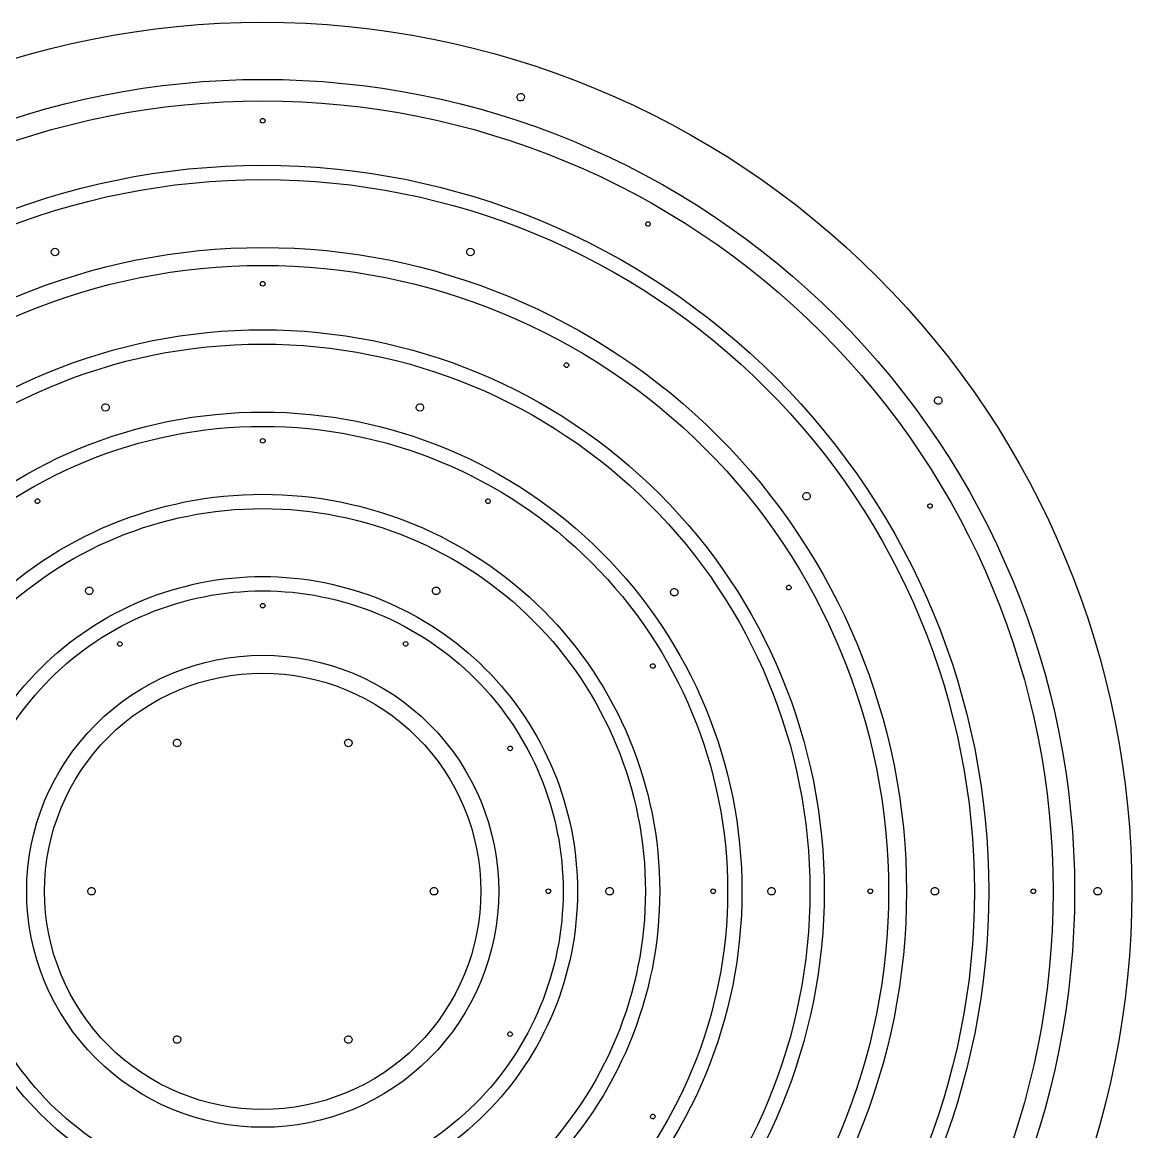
# Model space of a CAD drawing. Header units: millimetres. Extents: x -608 to 608, y 692 to 1908.
# Drawn here: x -168 to 608, y 1132 to 1908 of the extents above; entities that cross this region are included whole.
import ezdxf

# ---------------------------------------------------------------- set-up
doc = ezdxf.new("R2010")
doc.units = ezdxf.units.MM
for name, color, linetype in [('contour_ext', 7, 'CONTINUOUS'), ('drill-3.2', 7, 'CONTINUOUS'), ('drill-5.2', 7, 'CONTINUOUS')]:
    doc.layers.add(name, color=color, linetype=linetype)

msp = doc.modelspace()

# ---------------------------------------------------------------- linework, layer by layer
at = {"layer": 'contour_ext', "color": 7}
for p, q in [((152.5, 1300), (152.5, 1300)), ((165, 1300), (165, 1300)), ((210, 1300), (210, 1300)), ((220, 1300), (220, 1300)), ((267.5, 1300), (267.5, 1300)), ((277.5, 1300), (277.5, 1300)), ((325, 1300), (325, 1300)), ((335, 1300), (335, 1300)), ((382.5, 1300), (382.5, 1300)), ((392.5, 1300), (392.5, 1300)), ((437.5, 1300), (437.5, 1300)), ((450, 1300), (450, 1300)), ((497.5, 1300), (497.5, 1300)), ((507.5, 1300), (507.5, 1300)), ((552.5, 1300), (552.5, 1300)), ((567.5, 1300), (567.5, 1300)), ((607.5, 1300), (607.5, 1300))]:
    msp.add_line(p, q, dxfattribs=at)
for points in [[(-429.56737, 1729.56737), (-315.63902, 1843.495719), (-161.119018, 1907.5), (0, 1907.5)], [(0, 1907.5), (161.119018, 1907.5), (315.63902, 1843.495719), (429.56737, 1729.56737)], [(-401.283098, 1701.283098), (-294.856204, 1807.709993), (-150.510358, 1867.5), (0, 1867.5)], [(0, 1867.5), (150.510358, 1867.5), (294.856204, 1807.709993), (401.283098, 1701.283098)], [(-390.676497, 1690.676497), (-287.062648, 1794.290346), (-146.532111, 1852.5), (0, 1852.5)], [(0, 1852.5), (146.532111, 1852.5), (287.062648, 1794.290346), (390.676497, 1690.676497)], [(-507.5, 1300), (-507.5, 1580.284511), (-280.284511, 1807.5), (0, 1807.5)], [(0, 1807.5), (134.597369, 1807.5), (263.681979, 1754.031404), (358.856691, 1658.856691)], [(-351.785624, 1651.785624), (-258.486275, 1745.084972), (-131.945204, 1797.5), (0, 1797.5)], [(0, 1797.5), (131.945204, 1797.5), (258.486275, 1745.084972), (351.785624, 1651.785624)], [(-318.198052, 1618.198052), (-233.806681, 1702.589422), (-119.34742, 1750), (0, 1750)], [(0, 1750), (119.34742, 1750), (233.806681, 1702.589422), (318.198052, 1618.198052)], [(-309.359217, 1609.359217), (-227.312051, 1691.406382), (-116.032214, 1737.5), (0, 1737.5)], [(0, 1737.5), (116.032214, 1737.5), (227.312051, 1691.406382), (309.359217, 1609.359217)], [(429.56737, 1729.56737), (543.495719, 1615.63902), (607.5, 1461.119018), (607.5, 1300)], [(401.283098, 1701.283098), (507.709993, 1594.856204), (567.5, 1450.510358), (567.5, 1300)], [(-277.539412, 1577.539412), (-203.931383, 1651.14744), (-104.097472, 1692.5), (0, 1692.5)], [(0, 1692.5), (104.097472, 1692.5), (203.931383, 1651.14744), (277.539412, 1577.539412)], [(390.676497, 1690.676497), (494.290346, 1587.062648), (552.5, 1446.532111), (552.5, 1300)], [(-382.5, 1300), (-382.5, 1511.248917), (-211.248917, 1682.5), (0, 1682.5)], [(0, 1682.5), (101.445307, 1682.5), (198.735679, 1642.201009), (270.468344, 1570.468344)], [(358.856691, 1658.856691), (454.031404, 1563.681979), (507.5, 1434.597369), (507.5, 1300)], [(351.785624, 1651.785624), (445.084972, 1558.486275), (497.5, 1431.945204), (497.5, 1300)], [(-236.880772, 1536.880772), (-174.056085, 1599.705458), (-88.847524, 1635), (0, 1635)], [(0, 1635), (88.847524, 1635), (174.056085, 1599.705458), (236.880772, 1536.880772)], [(-229.809704, 1529.809704), (-168.860381, 1590.759027), (-86.195359, 1625), (0, 1625)], [(0, 1625), (86.195359, 1625), (168.860381, 1590.759027), (229.809704, 1529.809704)], [(318.198052, 1618.198052), (402.589422, 1533.806681), (450, 1419.34742), (450, 1300)], [(309.359217, 1609.359217), (391.406382, 1527.312051), (437.5, 1416.032214), (437.5, 1300)], [(-196.222132, 1496.222132), (-144.180787, 1548.263477), (-73.597576, 1577.5), (0, 1577.5)], [(0, 1577.5), (73.597576, 1577.5), (144.180787, 1548.263477), (196.222132, 1496.222132)], [(277.539412, 1577.539412), (351.14744, 1503.931383), (392.5, 1404.097472), (392.5, 1300)], [(-189.151064, 1489.151064), (-138.985083, 1539.317045), (-70.945411, 1567.5), (0, 1567.5)], [(0, 1567.5), (70.945411, 1567.5), (138.985083, 1539.317045), (189.151064, 1489.151064)], [(270.468344, 1570.468344), (342.201009, 1498.735679), (382.5, 1401.445307), (382.5, 1300)], [(236.880772, 1536.880772), (299.705458, 1474.056085), (335, 1388.847524), (335, 1300)], [(229.809704, 1529.809704), (290.759027, 1468.860381), (325, 1386.195359), (325, 1300)], [(-155.563492, 1455.563492), (-114.305489, 1496.821495), (-58.347628, 1520), (0, 1520)], [(0, 1520), (58.347628, 1520), (114.305489, 1496.821495), (155.563492, 1455.563492)], [(-148.492424, 1448.492424), (-109.109785, 1487.875064), (-55.695463, 1510), (0, 1510)], [(0, 1510), (55.695463, 1510), (109.109785, 1487.875064), (148.492424, 1448.492424)], [(196.222132, 1496.222132), (248.263477, 1444.180787), (277.5, 1373.597576), (277.5, 1300)], [(189.151064, 1489.151064), (239.317045, 1438.985083), (267.5, 1370.945411), (267.5, 1300)], [(-116.672619, 1416.672619), (-85.729116, 1447.616121), (-43.760721, 1465), (0, 1465)], [(0, 1465), (43.760721, 1465), (85.729116, 1447.616121), (116.672619, 1416.672619)], [(-220, 1300), (-220, 1358.347628), (-196.821495, 1414.305489), (-155.563492, 1455.563492)], [(-107.833784, 1407.833784), (-79.234486, 1436.433082), (-40.445515, 1452.5), (0, 1452.5)], [(0, 1452.5), (40.445515, 1452.5), (79.234486, 1436.433082), (107.833784, 1407.833784)], [(155.563492, 1455.563492), (196.821495, 1414.305489), (220, 1358.347628), (220, 1300)], [(-210, 1300), (-210, 1355.695463), (-187.875064, 1409.109785), (-148.492424, 1448.492424)], [(148.492424, 1448.492424), (187.875064, 1409.109785), (210, 1355.695463), (210, 1300)], [(-165, 1300), (-165, 1343.760721), (-147.616121, 1385.729116), (-116.672619, 1416.672619)], [(116.672619, 1416.672619), (147.616121, 1385.729116), (165, 1343.760721), (165, 1300)], [(-152.5, 1300), (-152.5, 1340.445515), (-136.433082, 1379.234486), (-107.833784, 1407.833784)], [(107.833784, 1407.833784), (136.433082, 1379.234486), (152.5, 1340.445515), (152.5, 1300)], [(0, 792.5), (-280.284511, 792.5), (-507.5, 1019.715489), (-507.5, 1300)], [(0, 917.5), (-211.248917, 917.5), (-382.5, 1088.751083), (-382.5, 1300)], [(-155.563492, 1144.436508), (-196.821495, 1185.694511), (-220, 1241.652372), (-220, 1300)], [(-148.492424, 1151.507576), (-187.875064, 1190.890215), (-210, 1244.304537), (-210, 1300)], [(-116.672619, 1183.327381), (-147.616121, 1214.270884), (-165, 1256.239279), (-165, 1300)], [(-107.833784, 1192.166216), (-136.433082, 1220.765514), (-152.5, 1259.554485), (-152.5, 1300)], [(152.5, 1300), (152.5, 1259.554485), (136.433082, 1220.765514), (107.833784, 1192.166216)], [(165, 1300), (165, 1256.239279), (147.616121, 1214.270884), (116.672619, 1183.327381)], [(210, 1300), (210, 1244.304537), (187.875064, 1190.890215), (148.492424, 1151.507576)], [(220, 1300), (220, 1241.652372), (196.821495, 1185.694511), (155.563492, 1144.436508)], [(267.5, 1300), (267.5, 1229.054589), (239.317045, 1161.014917), (189.151064, 1110.848936)], [(277.5, 1300), (277.5, 1226.402424), (248.263477, 1155.819213), (196.222132, 1103.777868)], [(325, 1300), (325, 1213.804641), (290.759027, 1131.139619), (229.809704, 1070.190296)], [(335, 1300), (335, 1211.152476), (299.705458, 1125.943915), (236.880772, 1063.119228)], [(382.5, 1300), (382.5, 1198.554693), (342.201009, 1101.264321), (270.468344, 1029.531656)], [(392.5, 1300), (392.5, 1195.902528), (351.14744, 1096.068617), (277.539412, 1022.460588)], [(437.5, 1300), (437.5, 1183.967786), (391.406382, 1072.687949), (309.359217, 990.640783)], [(450, 1300), (450, 1180.65258), (402.589422, 1066.193319), (318.198052, 981.801948)], [(497.5, 1300), (497.5, 1168.054796), (445.084972, 1041.513725), (351.785624, 948.214376)], [(507.5, 1300), (507.5, 1165.402631), (454.031404, 1036.318021), (358.856691, 941.143309)], [(552.5, 1300), (552.5, 1153.467889), (494.290346, 1012.937352), (390.676497, 909.323503)], [(567.5, 1300), (567.5, 1149.489642), (507.709993, 1005.143796), (401.283098, 898.716902)], [(607.5, 1300), (607.5, 1138.880982), (543.495719, 984.36098), (429.56737, 870.43263)], [(0, 1147.5), (-40.445515, 1147.5), (-79.234486, 1163.566918), (-107.833784, 1192.166216)], [(107.833784, 1192.166216), (79.234486, 1163.566918), (40.445515, 1147.5), (0, 1147.5)], [(0, 1135), (-43.760721, 1135), (-85.729116, 1152.383879), (-116.672619, 1183.327381)], [(116.672619, 1183.327381), (85.729116, 1152.383879), (43.760721, 1135), (0, 1135)], [(0, 1090), (-55.695463, 1090), (-109.109785, 1112.124936), (-148.492424, 1151.507576)], [(148.492424, 1151.507576), (109.109785, 1112.124936), (55.695463, 1090), (0, 1090)], [(0, 1080), (-58.347628, 1080), (-114.305489, 1103.178505), (-155.563492, 1144.436508)], [(155.563492, 1144.436508), (114.305489, 1103.178505), (58.347628, 1080), (0, 1080)]]:
    msp.add_open_spline(points, degree=3, dxfattribs=at)
at = {"layer": 'drill-3.2', "color": 7}
for p, q in [((0, 1840.22695), (0, 1840.22695)), ((270.113475, 1767.850263), (270.113475, 1767.850263)), ((0, 1726.25796), (0, 1726.25796)), ((213.12898, 1669.150222), (213.12898, 1669.150222)), ((0, 1616.45803), (0, 1616.45803)), ((-158.229015, 1574.060693), (-158.229015, 1574.060693)), ((158.229015, 1574.060693), (158.229015, 1574.060693)), ((467.850258, 1570.113482), (467.850258, 1570.113482)), ((369.150218, 1513.128987), (369.150218, 1513.128987)), ((0, 1501.27505), (0, 1501.27505)), ((-100.63753, 1474.309315), (-100.63753, 1474.309315)), ((100.63753, 1474.309315), (100.63753, 1474.309315)), ((274.060689, 1458.229022), (274.060689, 1458.229022)), ((174.309302, 1400.637532), (174.309302, 1400.637532)), ((201.27499, 1300), (201.27499, 1300)), ((316.45803, 1300), (316.45803, 1300)), ((426.25796, 1300), (426.25796, 1300)), ((540.22695, 1300), (540.22695, 1300)), ((174.309311, 1199.362482), (174.309311, 1199.362482)), ((274.060697, 1141.770992), (274.060697, 1141.770992))]:
    msp.add_line(p, q, dxfattribs=at)
for points in [[(-1.6, 1838.62695), (-1.6, 1839.051296), (-1.431429, 1839.458263), (-1.131371, 1839.758321)], [(-1.131371, 1837.495579), (-1.431429, 1837.795637), (-1.6, 1838.202604), (-1.6, 1838.62695)], [(-1.131371, 1839.758321), (-0.831313, 1840.058379), (-0.424346, 1840.22695), (0, 1840.22695)], [(0, 1840.22695), (0.424346, 1840.22695), (0.831313, 1840.058379), (1.131371, 1839.758321)], [(1.131371, 1839.758321), (1.431429, 1839.458263), (1.6, 1839.051296), (1.6, 1838.62695)], [(1.6, 1838.62695), (1.6, 1838.202604), (1.431429, 1837.795637), (1.131371, 1837.495579)], [(0, 1837.02695), (-0.424346, 1837.02695), (-0.831313, 1837.195521), (-1.131371, 1837.495579)], [(1.131371, 1837.495579), (0.831313, 1837.195521), (0.424346, 1837.02695), (0, 1837.02695)], [(267.767994, 1766.050511), (267.658165, 1766.460399), (267.715661, 1766.897127), (267.927834, 1767.264622)], [(268.513475, 1765.078981), (268.14598, 1765.291154), (267.877823, 1765.640624), (267.767994, 1766.050511)], [(267.927834, 1767.264622), (268.140008, 1767.632117), (268.489477, 1767.900274), (268.899365, 1768.010103)], [(269.727585, 1764.919141), (269.317698, 1764.809312), (268.88097, 1764.866808), (268.513475, 1765.078981)], [(268.899365, 1768.010103), (269.309252, 1768.119932), (269.74598, 1768.062436), (270.113475, 1767.850263)], [(270.699116, 1765.664622), (270.486942, 1765.297127), (270.137473, 1765.028969), (269.727585, 1764.919141)], [(270.113475, 1767.850263), (270.48097, 1767.638089), (270.749127, 1767.288619), (270.858956, 1766.878732)], [(270.858956, 1766.878732), (270.968785, 1766.468845), (270.911289, 1766.032117), (270.699116, 1765.664622)], [(-1.6, 1724.65796), (-1.6, 1725.082306), (-1.431429, 1725.489273), (-1.131371, 1725.789331)], [(-1.131371, 1723.526589), (-1.431429, 1723.826647), (-1.6, 1724.233614), (-1.6, 1724.65796)], [(-1.131371, 1725.789331), (-0.831313, 1726.089389), (-0.424346, 1726.25796), (0, 1726.25796)], [(0, 1723.05796), (-0.424346, 1723.05796), (-0.831313, 1723.226531), (-1.131371, 1723.526589)], [(0, 1726.25796), (0.424346, 1726.25796), (0.831313, 1726.089389), (1.131371, 1725.789331)], [(1.131371, 1723.526589), (0.831313, 1723.226531), (0.424346, 1723.05796), (0, 1723.05796)], [(1.131371, 1725.789331), (1.431429, 1725.489273), (1.6, 1725.082306), (1.6, 1724.65796)], [(1.6, 1724.65796), (1.6, 1724.233614), (1.431429, 1723.826647), (1.131371, 1723.526589)], [(210.783499, 1667.350471), (210.67367, 1667.760358), (210.731166, 1668.197087), (210.943339, 1668.564581)], [(210.943339, 1668.564581), (211.155513, 1668.932076), (211.504982, 1669.200234), (211.91487, 1669.310063)], [(211.91487, 1669.310063), (212.324757, 1669.419892), (212.761485, 1669.362395), (213.12898, 1669.150222)], [(213.12898, 1669.150222), (213.496475, 1668.938049), (213.764632, 1668.588579), (213.874461, 1668.178692)], [(213.874461, 1668.178692), (213.98429, 1667.768805), (213.926794, 1667.332076), (213.714621, 1666.964581)], [(211.52898, 1666.378941), (211.161485, 1666.591114), (210.893328, 1666.940584), (210.783499, 1667.350471)], [(212.74309, 1666.2191), (212.333203, 1666.109271), (211.896475, 1666.166767), (211.52898, 1666.378941)], [(213.714621, 1666.964581), (213.502447, 1666.597087), (213.152978, 1666.328929), (212.74309, 1666.2191)], [(-1.6, 1614.85803), (-1.6, 1615.282376), (-1.431429, 1615.689343), (-1.131371, 1615.989401)], [(-1.131371, 1613.726659), (-1.431429, 1614.026717), (-1.6, 1614.433684), (-1.6, 1614.85803)], [(-1.131371, 1615.989401), (-0.831313, 1616.289459), (-0.424346, 1616.45803), (0, 1616.45803)], [(0, 1613.25803), (-0.424346, 1613.25803), (-0.831313, 1613.426601), (-1.131371, 1613.726659)], [(0, 1616.45803), (0.424346, 1616.45803), (0.831313, 1616.289459), (1.131371, 1615.989401)], [(1.131371, 1613.726659), (0.831313, 1613.426601), (0.424346, 1613.25803), (0, 1613.25803)], [(1.131371, 1615.989401), (1.431429, 1615.689343), (1.6, 1615.282376), (1.6, 1614.85803)], [(1.6, 1614.85803), (1.6, 1614.433684), (1.431429, 1614.026717), (1.131371, 1613.726659)], [(-158.814656, 1571.875053), (-159.026829, 1572.242547), (-159.084325, 1572.679276), (-158.974496, 1573.089163)], [(-158.974496, 1573.089163), (-158.864667, 1573.49905), (-158.59651, 1573.84852), (-158.229015, 1574.060693)], [(-157.843125, 1571.129571), (-158.253013, 1571.2394), (-158.602482, 1571.507558), (-158.814656, 1571.875053)], [(-158.229015, 1574.060693), (-157.86152, 1574.272866), (-157.424792, 1574.330363), (-157.014905, 1574.220534)], [(-156.629015, 1571.289412), (-156.99651, 1571.077239), (-157.433238, 1571.019742), (-157.843125, 1571.129571)], [(-157.014905, 1574.220534), (-156.605017, 1574.110705), (-156.255548, 1573.842547), (-156.043374, 1573.475053)], [(-155.883534, 1572.260942), (-155.993363, 1571.851055), (-156.26152, 1571.501585), (-156.629015, 1571.289412)], [(-156.043374, 1573.475053), (-155.831201, 1573.107558), (-155.773705, 1572.670829), (-155.883534, 1572.260942)], [(155.883534, 1572.260942), (155.773705, 1572.670829), (155.831201, 1573.107558), (156.043374, 1573.475053)], [(156.629015, 1571.289412), (156.26152, 1571.501585), (155.993363, 1571.851055), (155.883534, 1572.260942)], [(156.043374, 1573.475053), (156.255548, 1573.842547), (156.605017, 1574.110705), (157.014905, 1574.220534)], [(157.843125, 1571.129571), (157.433238, 1571.019742), (156.99651, 1571.077239), (156.629015, 1571.289412)], [(157.014905, 1574.220534), (157.424792, 1574.330363), (157.86152, 1574.272866), (158.229015, 1574.060693)], [(158.814656, 1571.875053), (158.602482, 1571.507558), (158.253013, 1571.2394), (157.843125, 1571.129571)], [(158.229015, 1574.060693), (158.59651, 1573.84852), (158.864667, 1573.49905), (158.974496, 1573.089163)], [(158.974496, 1573.089163), (159.084325, 1572.679276), (159.026829, 1572.242547), (158.814656, 1571.875053)], [(465.078977, 1568.513482), (464.866804, 1568.880977), (464.809307, 1569.317706), (464.919136, 1569.727593)], [(464.919136, 1569.727593), (465.028965, 1570.13748), (465.297123, 1570.48695), (465.664618, 1570.699123)], [(466.050507, 1567.768001), (465.64062, 1567.87783), (465.29115, 1568.145988), (465.078977, 1568.513482)], [(465.664618, 1570.699123), (466.032112, 1570.911296), (466.468841, 1570.968793), (466.878728, 1570.858964)], [(467.264618, 1567.927842), (466.897123, 1567.715669), (466.460394, 1567.658172), (466.050507, 1567.768001)], [(466.878728, 1570.858964), (467.288615, 1570.749135), (467.638085, 1570.480977), (467.850258, 1570.113482)], [(468.010099, 1568.899372), (467.90027, 1568.489485), (467.632112, 1568.140015), (467.264618, 1567.927842)], [(467.850258, 1570.113482), (468.062431, 1569.745988), (468.119928, 1569.309259), (468.010099, 1568.899372)], [(366.378936, 1511.528987), (366.166763, 1511.896482), (366.109267, 1512.333211), (366.219096, 1512.743098)], [(366.219096, 1512.743098), (366.328925, 1513.152985), (366.597082, 1513.502455), (366.964577, 1513.714628)], [(366.964577, 1513.714628), (367.332072, 1513.926801), (367.7688, 1513.984298), (368.178687, 1513.874469)], [(368.178687, 1513.874469), (368.588575, 1513.76464), (368.938044, 1513.496482), (369.150218, 1513.128987)], [(369.150218, 1513.128987), (369.362391, 1512.761493), (369.419887, 1512.324764), (369.310058, 1511.914877)], [(367.350467, 1510.783506), (366.940579, 1510.893335), (366.59111, 1511.161493), (366.378936, 1511.528987)], [(368.564577, 1510.943347), (368.197082, 1510.731174), (367.760354, 1510.673677), (367.350467, 1510.783506)], [(369.310058, 1511.914877), (369.200229, 1511.50499), (368.932072, 1511.15552), (368.564577, 1510.943347)], [(-1.6, 1499.67505), (-1.6, 1500.558706), (-0.883656, 1501.27505), (0, 1501.27505)], [(-1.131371, 1498.543679), (-1.431429, 1498.843737), (-1.6, 1499.250704), (-1.6, 1499.67505)], [(0, 1498.07505), (-0.424346, 1498.07505), (-0.831313, 1498.243621), (-1.131371, 1498.543679)], [(0, 1501.27505), (0.424346, 1501.27505), (0.831313, 1501.106479), (1.131371, 1500.806421)], [(1.131371, 1498.543679), (0.831313, 1498.243621), (0.424346, 1498.07505), (0, 1498.07505)], [(1.131371, 1500.806421), (1.431429, 1500.506363), (1.6, 1500.099396), (1.6, 1499.67505)], [(1.6, 1499.67505), (1.6, 1499.250704), (1.431429, 1498.843737), (1.131371, 1498.543679)], [(-101.223171, 1472.123674), (-101.664998, 1472.888943), (-101.402798, 1473.867487), (-100.63753, 1474.309315)], [(-100.63753, 1474.309315), (-99.872262, 1474.751143), (-98.893717, 1474.488943), (-98.451889, 1473.723674)], [(-98.451889, 1473.723674), (-98.239716, 1473.35618), (-98.18222, 1472.919451), (-98.292049, 1472.509564)], [(98.292049, 1472.509564), (98.18222, 1472.919451), (98.239716, 1473.35618), (98.451889, 1473.723674)], [(98.451889, 1473.723674), (98.893717, 1474.488943), (99.872262, 1474.751143), (100.63753, 1474.309315)], [(100.63753, 1474.309315), (101.402798, 1473.867487), (101.664998, 1472.888943), (101.223171, 1472.123674)], [(-100.25164, 1471.378193), (-100.661528, 1471.488022), (-101.010997, 1471.75618), (-101.223171, 1472.123674)], [(-99.03753, 1471.538034), (-99.405025, 1471.325861), (-99.841753, 1471.268364), (-100.25164, 1471.378193)], [(-98.292049, 1472.509564), (-98.401878, 1472.099677), (-98.670035, 1471.750207), (-99.03753, 1471.538034)], [(99.03753, 1471.538034), (98.670035, 1471.750207), (98.401878, 1472.099677), (98.292049, 1472.509564)], [(100.25164, 1471.378193), (99.841753, 1471.268364), (99.405025, 1471.325861), (99.03753, 1471.538034)], [(101.223171, 1472.123674), (101.010997, 1471.75618), (100.661528, 1471.488022), (100.25164, 1471.378193)], [(271.129567, 1457.843133), (271.239396, 1458.25302), (271.507554, 1458.60249), (271.875048, 1458.814663)], [(271.875048, 1458.814663), (272.242543, 1459.026836), (272.679272, 1459.084333), (273.089159, 1458.974504)], [(273.089159, 1458.974504), (273.499046, 1458.864675), (273.848516, 1458.596517), (274.060689, 1458.229022)], [(274.060689, 1458.229022), (274.272862, 1457.861528), (274.330359, 1457.424799), (274.22053, 1457.014912)], [(271.289408, 1456.629022), (271.077234, 1456.996517), (271.019738, 1457.433246), (271.129567, 1457.843133)], [(272.260938, 1455.883541), (271.851051, 1455.99337), (271.501581, 1456.261528), (271.289408, 1456.629022)], [(273.475048, 1456.043382), (273.107554, 1455.831209), (272.670825, 1455.773712), (272.260938, 1455.883541)], [(274.22053, 1457.014912), (274.110701, 1456.605025), (273.842543, 1456.255555), (273.475048, 1456.043382)], [(171.538021, 1399.037532), (171.325848, 1399.405027), (171.268351, 1399.841756), (171.37818, 1400.251643)], [(171.37818, 1400.251643), (171.488009, 1400.66153), (171.756167, 1401.011), (172.123662, 1401.223173)], [(172.509551, 1398.292051), (172.099664, 1398.40188), (171.750194, 1398.670038), (171.538021, 1399.037532)], [(172.123662, 1401.223173), (172.491156, 1401.435346), (172.927885, 1401.492843), (173.337772, 1401.383014)], [(173.723662, 1398.451892), (173.356167, 1398.239719), (172.919438, 1398.182222), (172.509551, 1398.292051)], [(173.337772, 1401.383014), (173.747659, 1401.273185), (174.097129, 1401.005027), (174.309302, 1400.637532)], [(174.469143, 1399.423422), (174.359314, 1399.013535), (174.091156, 1398.664065), (173.723662, 1398.451892)], [(174.309302, 1400.637532), (174.521475, 1400.270038), (174.578972, 1399.833309), (174.469143, 1399.423422)], [(198.07499, 1300), (198.07499, 1300.883656), (198.791334, 1301.6), (199.67499, 1301.6)], [(199.67499, 1298.4), (198.791334, 1298.4), (198.07499, 1299.116344), (198.07499, 1300)], [(199.67499, 1301.6), (200.099336, 1301.6), (200.506303, 1301.431429), (200.806361, 1301.131371)], [(200.806361, 1298.868629), (200.506303, 1298.568571), (200.099336, 1298.4), (199.67499, 1298.4)], [(200.806361, 1301.131371), (201.106419, 1300.831313), (201.27499, 1300.424346), (201.27499, 1300)], [(201.27499, 1300), (201.27499, 1299.575654), (201.106419, 1299.168687), (200.806361, 1298.868629)], [(313.25803, 1300), (313.25803, 1300.424346), (313.426601, 1300.831313), (313.726659, 1301.131371)], [(313.726659, 1298.868629), (313.426601, 1299.168687), (313.25803, 1299.575654), (313.25803, 1300)], [(313.726659, 1301.131371), (314.026717, 1301.431429), (314.433684, 1301.6), (314.85803, 1301.6)], [(314.85803, 1298.4), (314.433684, 1298.4), (314.026717, 1298.568571), (313.726659, 1298.868629)], [(314.85803, 1301.6), (315.282376, 1301.6), (315.689343, 1301.431429), (315.989401, 1301.131371)], [(315.989401, 1298.868629), (315.689343, 1298.568571), (315.282376, 1298.4), (314.85803, 1298.4)], [(315.989401, 1301.131371), (316.289459, 1300.831313), (316.45803, 1300.424346), (316.45803, 1300)], [(316.45803, 1300), (316.45803, 1299.575654), (316.289459, 1299.168687), (315.989401, 1298.868629)], [(423.05796, 1300), (423.05796, 1300.424346), (423.226531, 1300.831313), (423.526589, 1301.131371)], [(423.526589, 1298.868629), (423.226531, 1299.168687), (423.05796, 1299.575654), (423.05796, 1300)], [(423.526589, 1301.131371), (423.826647, 1301.431429), (424.233614, 1301.6), (424.65796, 1301.6)], [(424.65796, 1298.4), (424.233614, 1298.4), (423.826647, 1298.568571), (423.526589, 1298.868629)], [(424.65796, 1301.6), (425.082306, 1301.6), (425.489273, 1301.431429), (425.789331, 1301.131371)], [(425.789331, 1298.868629), (425.489273, 1298.568571), (425.082306, 1298.4), (424.65796, 1298.4)], [(425.789331, 1301.131371), (426.089389, 1300.831313), (426.25796, 1300.424346), (426.25796, 1300)], [(426.25796, 1300), (426.25796, 1299.575654), (426.089389, 1299.168687), (425.789331, 1298.868629)], [(537.02695, 1300), (537.02695, 1300.424346), (537.195521, 1300.831313), (537.495579, 1301.131371)], [(537.495579, 1298.868629), (537.195521, 1299.168687), (537.02695, 1299.575654), (537.02695, 1300)], [(537.495579, 1301.131371), (537.795637, 1301.431429), (538.202604, 1301.6), (538.62695, 1301.6)], [(538.62695, 1298.4), (538.202604, 1298.4), (537.795637, 1298.568571), (537.495579, 1298.868629)], [(538.62695, 1301.6), (539.051296, 1301.6), (539.458263, 1301.431429), (539.758321, 1301.131371)], [(539.758321, 1298.868629), (539.458263, 1298.568571), (539.051296, 1298.4), (538.62695, 1298.4)], [(539.758321, 1301.131371), (540.058379, 1300.831313), (540.22695, 1300.424346), (540.22695, 1300)], [(540.22695, 1300), (540.22695, 1299.575654), (540.058379, 1299.168687), (539.758321, 1298.868629)], [(171.378189, 1199.748372), (171.26836, 1200.158259), (171.325856, 1200.594988), (171.538029, 1200.962482)], [(172.12367, 1198.776842), (171.756175, 1198.989015), (171.488018, 1199.338485), (171.378189, 1199.748372)], [(171.538029, 1200.962482), (171.750203, 1201.329977), (172.099672, 1201.598135), (172.50956, 1201.707964)], [(173.337781, 1198.617001), (172.927893, 1198.507172), (172.491165, 1198.564669), (172.12367, 1198.776842)], [(172.50956, 1201.707964), (172.919447, 1201.817793), (173.356175, 1201.760296), (173.72367, 1201.548123)], [(174.309311, 1199.362482), (174.097138, 1198.994988), (173.747668, 1198.72683), (173.337781, 1198.617001)], [(173.72367, 1201.548123), (174.091165, 1201.33595), (174.359323, 1200.98648), (174.469151, 1200.576593)], [(174.469151, 1200.576593), (174.57898, 1200.166706), (174.521484, 1199.729977), (174.309311, 1199.362482)], [(271.129575, 1142.156882), (271.019747, 1142.566769), (271.077243, 1143.003498), (271.289416, 1143.370992)], [(271.875057, 1141.185352), (271.507562, 1141.397525), (271.239404, 1141.746995), (271.129575, 1142.156882)], [(271.289416, 1143.370992), (271.501589, 1143.738487), (271.851059, 1144.006645), (272.260946, 1144.116474)], [(273.089167, 1141.025511), (272.67928, 1140.915682), (272.242552, 1140.973179), (271.875057, 1141.185352)], [(272.260946, 1144.116474), (272.670834, 1144.226303), (273.107562, 1144.168806), (273.475057, 1143.956633)], [(274.060697, 1141.770992), (273.848524, 1141.403498), (273.499054, 1141.13534), (273.089167, 1141.025511)], [(273.475057, 1143.956633), (273.842552, 1143.74446), (274.110709, 1143.39499), (274.220538, 1142.985103)], [(274.220538, 1142.985103), (274.330367, 1142.575216), (274.272871, 1142.138487), (274.060697, 1141.770992)]]:
    msp.add_open_spline(points, degree=3, dxfattribs=at)
at = {"layer": 'drill-5.2', "color": 7}
for p, q in [((181.161529, 1857.557832), (181.161529, 1857.557832)), ((-146.002536, 1749.349579), (-146.002536, 1749.349579)), ((146.002527, 1749.34955), (146.002527, 1749.34955)), ((474.287008, 1644.589711), (474.287008, 1644.589711)), ((-110.693009, 1640.678029), (-110.693009, 1640.678029)), ((110.693009, 1640.678029), (110.693009, 1640.678029)), ((382.239571, 1577.713333), (382.239571, 1577.713333)), ((-122.545005, 1512.254175), (-122.545005, 1512.254175)), ((122.545005, 1512.254175), (122.545005, 1512.254175)), ((289.798004, 1510.550604), (289.798004, 1510.550604)), ((-61.158005, 1405.928772), (-61.158005, 1405.928772)), ((61.158005, 1405.928772), (61.158005, 1405.928772)), ((-122.316, 1300), (-122.316, 1300)), ((122.316, 1300), (122.316, 1300)), ((245.08999, 1300), (245.08999, 1300)), ((358.20999, 1300), (358.20999, 1300)), ((472.47402, 1300), (472.47402, 1300)), ((586.251, 1300), (586.251, 1300)), ((-61.158, 1194.071237), (-61.158, 1194.071237)), ((61.158, 1194.071237), (61.158, 1194.071237))]:
    msp.add_line(p, q, dxfattribs=at)
for points in [[(178.041468, 1853.904709), (177.728413, 1854.519114), (177.672251, 1855.232716), (177.885338, 1855.888529)], [(177.885338, 1855.888529), (178.098424, 1856.544342), (178.563304, 1857.088647), (179.177709, 1857.401702)], [(179.55464, 1852.612338), (178.898827, 1852.825424), (178.354523, 1853.290304), (178.041468, 1853.904709)], [(179.177709, 1857.401702), (179.792114, 1857.714757), (180.505715, 1857.770918), (181.161529, 1857.557832)], [(181.161529, 1857.557832), (181.817342, 1857.344745), (182.361646, 1856.879865), (182.674701, 1856.26546)], [(182.830831, 1854.28164), (182.617745, 1853.625827), (182.152865, 1853.081523), (181.53846, 1852.768468)], [(182.674701, 1856.26546), (182.987756, 1855.651055), (183.043918, 1854.937454), (182.830831, 1854.28164)], [(181.53846, 1852.768468), (180.924055, 1852.455413), (180.210454, 1852.399251), (179.55464, 1852.612338)], [(-147.671839, 1746.073388), (-147.884925, 1746.729201), (-147.828764, 1747.442802), (-147.515709, 1748.057207)], [(-144.395651, 1744.404095), (-145.761308, 1743.960366), (-147.228105, 1744.707733), (-147.671839, 1746.073388)], [(-147.515709, 1748.057207), (-147.202654, 1748.671612), (-146.658349, 1749.136492), (-146.002536, 1749.349579)], [(-146.002536, 1749.349579), (-145.346723, 1749.562666), (-144.633122, 1749.506504), (-144.018717, 1749.193449)], [(-142.726345, 1747.680276), (-142.282622, 1746.314618), (-143.029994, 1744.847823), (-144.395651, 1744.404095)], [(-144.018717, 1749.193449), (-143.404312, 1748.880394), (-142.939432, 1748.336089), (-142.726345, 1747.680276)], [(142.882466, 1745.696428), (142.569411, 1746.310833), (142.513249, 1747.024434), (142.726336, 1747.680248)], [(142.726336, 1747.680248), (142.939422, 1748.336061), (143.404302, 1748.880365), (144.018707, 1749.19342)], [(144.395639, 1744.404056), (143.739825, 1744.617143), (143.195521, 1745.082023), (142.882466, 1745.696428)], [(144.018707, 1749.19342), (144.633112, 1749.506475), (145.346714, 1749.562637), (146.002527, 1749.34955)], [(146.002527, 1749.34955), (146.65834, 1749.136464), (147.202645, 1748.671584), (147.5157, 1748.057179)], [(147.67183, 1746.073359), (147.458743, 1745.417546), (146.993863, 1744.873241), (146.379458, 1744.560186)], [(147.5157, 1748.057179), (147.828755, 1747.442774), (147.884916, 1746.729173), (147.67183, 1746.073359)], [(146.379458, 1744.560186), (145.765053, 1744.247131), (145.051452, 1744.19097), (144.395639, 1744.404056)], [(469.615574, 1643.468199), (469.723446, 1644.149272), (470.097454, 1644.759598), (470.655322, 1645.164913)], [(470.655322, 1645.164913), (471.21319, 1645.570228), (471.90922, 1645.73733), (472.590294, 1645.629459)], [(472.590294, 1645.629459), (473.271367, 1645.521587), (473.881693, 1645.147579), (474.287008, 1644.589711)], [(474.287008, 1644.589711), (474.692323, 1644.031843), (474.859425, 1643.335813), (474.751554, 1642.65474)], [(-112.362312, 1637.401837), (-112.575398, 1638.057651), (-112.519237, 1638.771252), (-112.206182, 1639.385657)], [(-111.06994, 1635.888665), (-111.684345, 1636.20172), (-112.149225, 1636.746024), (-112.362312, 1637.401837)], [(-112.206182, 1639.385657), (-111.893127, 1640.000062), (-111.348822, 1640.464942), (-110.693009, 1640.678029)], [(-110.693009, 1640.678029), (-110.037196, 1640.891115), (-109.323595, 1640.834954), (-108.70919, 1640.521899)], [(-107.572948, 1637.024906), (-107.886003, 1636.410501), (-108.430307, 1635.945621), (-109.086121, 1635.732535)], [(-108.70919, 1640.521899), (-108.094785, 1640.208844), (-107.629905, 1639.664539), (-107.416818, 1639.008726)], [(-107.416818, 1639.008726), (-107.203731, 1638.352913), (-107.259893, 1637.639311), (-107.572948, 1637.024906)], [(107.572948, 1637.024906), (107.259893, 1637.639311), (107.203731, 1638.352913), (107.416818, 1639.008726)], [(107.416818, 1639.008726), (107.629905, 1639.664539), (108.094785, 1640.208844), (108.70919, 1640.521899)], [(109.086121, 1635.732535), (108.430307, 1635.945621), (107.886003, 1636.410501), (107.572948, 1637.024906)], [(108.70919, 1640.521899), (109.323595, 1640.834954), (110.037196, 1640.891115), (110.693009, 1640.678029)], [(110.693009, 1640.678029), (111.348822, 1640.464942), (111.893127, 1640.000062), (112.206182, 1639.385657)], [(112.362312, 1637.401837), (112.149225, 1636.746024), (111.684345, 1636.20172), (111.06994, 1635.888665)], [(112.206182, 1639.385657), (112.519237, 1638.771252), (112.575398, 1638.057651), (112.362312, 1637.401837)], [(470.08012, 1641.533228), (469.674805, 1642.091096), (469.507703, 1642.787126), (469.615574, 1643.468199)], [(471.776834, 1640.49348), (471.095761, 1640.601351), (470.485435, 1640.975359), (470.08012, 1641.533228)], [(473.711806, 1640.958025), (473.153938, 1640.55271), (472.457908, 1640.385608), (471.776834, 1640.49348)], [(474.751554, 1642.65474), (474.643682, 1641.973666), (474.269674, 1641.36334), (473.711806, 1640.958025)], [(-109.086121, 1635.732535), (-109.741934, 1635.519448), (-110.455535, 1635.57561), (-111.06994, 1635.888665)], [(111.06994, 1635.888665), (110.455535, 1635.57561), (109.741934, 1635.519448), (109.086121, 1635.732535)], [(378.03269, 1574.656855), (377.188668, 1575.818552), (377.446191, 1577.444509), (378.607885, 1578.288535)], [(381.664368, 1574.081647), (380.502668, 1573.237629), (378.876713, 1573.495158), (378.03269, 1574.656855)], [(378.607885, 1578.288535), (379.165753, 1578.69385), (379.861783, 1578.860952), (380.542856, 1578.753081)], [(380.542856, 1578.753081), (381.223929, 1578.645209), (381.834256, 1578.271201), (382.239571, 1577.713333)], [(382.704116, 1575.778362), (382.596245, 1575.097288), (382.222236, 1574.486962), (381.664368, 1574.081647)], [(382.239571, 1577.713333), (382.644886, 1577.155465), (382.811988, 1576.459435), (382.704116, 1575.778362)], [(-122.545005, 1512.254175), (-121.947826, 1512.598956), (-121.238142, 1512.692388), (-120.572076, 1512.513916)], [(-120.572076, 1512.513916), (-119.906009, 1512.335444), (-119.33812, 1511.899688), (-118.993339, 1511.302509)], [(118.993339, 1511.302509), (119.33812, 1511.899688), (119.906009, 1512.335444), (120.572076, 1512.513916)], [(120.572076, 1512.513916), (121.238142, 1512.692388), (121.947826, 1512.598956), (122.545005, 1512.254175)], [(-123.496671, 1508.702509), (-123.841452, 1509.299688), (-123.934884, 1510.009372), (-123.756412, 1510.675438)], [(-123.756412, 1510.675438), (-123.57794, 1511.341505), (-123.142184, 1511.909393), (-122.545005, 1512.254175)], [(-121.917934, 1507.491102), (-122.584001, 1507.669574), (-123.15189, 1508.10533), (-123.496671, 1508.702509)], [(-119.945005, 1507.750843), (-120.542184, 1507.406061), (-121.251868, 1507.31263), (-121.917934, 1507.491102)], [(-118.733598, 1509.329579), (-118.91207, 1508.663513), (-119.347826, 1508.095624), (-119.945005, 1507.750843)], [(-118.993339, 1511.302509), (-118.648558, 1510.70533), (-118.555126, 1509.995646), (-118.733598, 1509.329579)], [(118.733598, 1509.329579), (118.555126, 1509.995646), (118.648558, 1510.70533), (118.993339, 1511.302509)], [(119.945005, 1507.750843), (119.347826, 1508.095624), (118.91207, 1508.663513), (118.733598, 1509.329579)], [(121.917934, 1507.491102), (121.251868, 1507.31263), (120.542184, 1507.406061), (119.945005, 1507.750843)], [(123.496671, 1508.702509), (123.15189, 1508.10533), (122.584001, 1507.669574), (121.917934, 1507.491102)], [(122.545005, 1512.254175), (123.142184, 1511.909393), (123.57794, 1511.341505), (123.756412, 1510.675438)], [(123.756412, 1510.675438), (123.934884, 1510.009372), (123.841452, 1509.299688), (123.496671, 1508.702509)], [(285.591116, 1507.49412), (285.185801, 1508.051988), (285.018699, 1508.748018), (285.12657, 1509.429091)], [(285.12657, 1509.429091), (285.234442, 1510.110165), (285.60845, 1510.720491), (286.166318, 1511.125806)], [(287.28783, 1506.454372), (286.606757, 1506.562244), (285.996431, 1506.936252), (285.591116, 1507.49412)], [(286.166318, 1511.125806), (286.724187, 1511.531121), (287.420216, 1511.698223), (288.10129, 1511.590352)], [(289.222802, 1506.918918), (288.664934, 1506.513603), (287.968904, 1506.346501), (287.28783, 1506.454372)], [(288.10129, 1511.590352), (288.782363, 1511.48248), (289.392689, 1511.108472), (289.798004, 1510.550604)], [(290.26255, 1508.615632), (290.154678, 1507.934559), (289.78067, 1507.324233), (289.222802, 1506.918918)], [(289.798004, 1510.550604), (290.203319, 1509.992735), (290.370421, 1509.296706), (290.26255, 1508.615632)], [(-62.109671, 1402.377106), (-62.454452, 1402.974285), (-62.547884, 1403.683969), (-62.369412, 1404.350035)], [(-62.369412, 1404.350035), (-62.19094, 1405.016102), (-61.755184, 1405.583991), (-61.158005, 1405.928772)], [(-61.158005, 1405.928772), (-60.560826, 1406.273553), (-59.851142, 1406.366985), (-59.185076, 1406.188513)], [(-59.185076, 1406.188513), (-58.519009, 1406.010041), (-57.95112, 1405.574285), (-57.606339, 1404.977106)], [(-57.606339, 1404.977106), (-57.261558, 1404.379927), (-57.168126, 1403.670243), (-57.346598, 1403.004176)], [(57.346598, 1403.004176), (57.168126, 1403.670243), (57.261558, 1404.379927), (57.606339, 1404.977106)], [(57.606339, 1404.977106), (57.95112, 1405.574285), (58.519009, 1406.010041), (59.185076, 1406.188513)], [(59.185076, 1406.188513), (59.851142, 1406.366985), (60.560826, 1406.273553), (61.158005, 1405.928772)], [(61.158005, 1405.928772), (61.755184, 1405.583991), (62.19094, 1405.016102), (62.369412, 1404.350035)], [(62.369412, 1404.350035), (62.547884, 1403.683969), (62.454452, 1402.974285), (62.109671, 1402.377106)], [(-60.530934, 1401.165699), (-61.197001, 1401.344171), (-61.76489, 1401.779927), (-62.109671, 1402.377106)], [(-58.558005, 1401.42544), (-59.155184, 1401.080658), (-59.864868, 1400.987227), (-60.530934, 1401.165699)], [(-57.346598, 1403.004176), (-57.52507, 1402.33811), (-57.960826, 1401.770221), (-58.558005, 1401.42544)], [(58.558005, 1401.42544), (57.960826, 1401.770221), (57.52507, 1402.33811), (57.346598, 1403.004176)], [(60.530934, 1401.165699), (59.864868, 1400.987227), (59.155184, 1401.080658), (58.558005, 1401.42544)], [(62.109671, 1402.377106), (61.76489, 1401.779927), (61.197001, 1401.344171), (60.530934, 1401.165699)], [(-122.316, 1300), (-122.316, 1300.689563), (-122.042072, 1301.350883), (-121.554478, 1301.838478)], [(-121.554478, 1298.161522), (-122.042072, 1298.649117), (-122.316, 1299.310437), (-122.316, 1300)], [(-121.554478, 1301.838478), (-121.066883, 1302.326072), (-120.405563, 1302.6), (-119.716, 1302.6)], [(-119.716, 1297.4), (-120.405563, 1297.4), (-121.066883, 1297.673928), (-121.554478, 1298.161522)], [(-119.716, 1302.6), (-119.026437, 1302.6), (-118.365117, 1302.326072), (-117.877522, 1301.838478)], [(-117.877522, 1298.161522), (-118.365117, 1297.673928), (-119.026437, 1297.4), (-119.716, 1297.4)], [(-117.877522, 1301.838478), (-117.389928, 1301.350883), (-117.116, 1300.689563), (-117.116, 1300)], [(-117.116, 1300), (-117.116, 1299.310437), (-117.389928, 1298.649117), (-117.877522, 1298.161522)], [(117.116, 1300), (117.116, 1300.689563), (117.389928, 1301.350883), (117.877522, 1301.838478)], [(117.877522, 1298.161522), (117.389928, 1298.649117), (117.116, 1299.310437), (117.116, 1300)], [(117.877522, 1301.838478), (118.365117, 1302.326072), (119.026437, 1302.6), (119.716, 1302.6)], [(119.716, 1297.4), (119.026437, 1297.4), (118.365117, 1297.673928), (117.877522, 1298.161522)], [(119.716, 1302.6), (120.405563, 1302.6), (121.066883, 1302.326072), (121.554478, 1301.838478)], [(121.554478, 1298.161522), (121.066883, 1297.673928), (120.405563, 1297.4), (119.716, 1297.4)], [(121.554478, 1301.838478), (122.042072, 1301.350883), (122.316, 1300.689563), (122.316, 1300)], [(122.316, 1300), (122.316, 1299.310437), (122.042072, 1298.649117), (121.554478, 1298.161522)], [(239.88999, 1300), (239.88999, 1300.689563), (240.163918, 1301.350883), (240.651512, 1301.838478)], [(240.651512, 1298.161522), (240.163918, 1298.649117), (239.88999, 1299.310437), (239.88999, 1300)], [(240.651512, 1301.838478), (241.139107, 1302.326072), (241.800427, 1302.6), (242.48999, 1302.6)], [(242.48999, 1297.4), (241.800427, 1297.4), (241.139107, 1297.673928), (240.651512, 1298.161522)], [(242.48999, 1302.6), (243.179553, 1302.6), (243.840873, 1302.326072), (244.328468, 1301.838478)], [(244.328468, 1298.161522), (243.840873, 1297.673928), (243.179553, 1297.4), (242.48999, 1297.4)], [(244.328468, 1301.838478), (244.816062, 1301.350883), (245.08999, 1300.689563), (245.08999, 1300)], [(245.08999, 1300), (245.08999, 1299.310437), (244.816062, 1298.649117), (244.328468, 1298.161522)], [(353.00999, 1300), (353.00999, 1300.689563), (353.283918, 1301.350883), (353.771512, 1301.838478)], [(353.771512, 1298.161522), (353.283918, 1298.649117), (353.00999, 1299.310437), (353.00999, 1300)], [(353.771512, 1301.838478), (354.259107, 1302.326072), (354.920427, 1302.6), (355.60999, 1302.6)], [(355.60999, 1297.4), (354.920427, 1297.4), (354.259107, 1297.673928), (353.771512, 1298.161522)], [(355.60999, 1302.6), (356.299553, 1302.6), (356.960873, 1302.326072), (357.448468, 1301.838478)], [(357.448468, 1298.161522), (356.960873, 1297.673928), (356.299553, 1297.4), (355.60999, 1297.4)], [(357.448468, 1301.838478), (357.936062, 1301.350883), (358.20999, 1300.689563), (358.20999, 1300)], [(358.20999, 1300), (358.20999, 1299.310437), (357.936062, 1298.649117), (357.448468, 1298.161522)], [(467.27402, 1300), (467.27402, 1300.689563), (467.547948, 1301.350883), (468.035542, 1301.838478)], [(468.035542, 1298.161522), (467.547948, 1298.649117), (467.27402, 1299.310437), (467.27402, 1300)], [(468.035542, 1301.838478), (468.523137, 1302.326072), (469.184457, 1302.6), (469.87402, 1302.6)], [(469.87402, 1297.4), (469.184457, 1297.4), (468.523137, 1297.673928), (468.035542, 1298.161522)], [(469.87402, 1302.6), (470.563583, 1302.6), (471.224903, 1302.326072), (471.712498, 1301.838478)], [(471.712498, 1298.161522), (471.224903, 1297.673928), (470.563583, 1297.4), (469.87402, 1297.4)], [(471.712498, 1301.838478), (472.200092, 1301.350883), (472.47402, 1300.689563), (472.47402, 1300)], [(472.47402, 1300), (472.47402, 1299.310437), (472.200092, 1298.649117), (471.712498, 1298.161522)], [(581.051, 1300), (581.051, 1300.689563), (581.324928, 1301.350883), (581.812522, 1301.838478)], [(581.812522, 1298.161522), (581.324928, 1298.649117), (581.051, 1299.310437), (581.051, 1300)], [(581.812522, 1301.838478), (582.300117, 1302.326072), (582.961437, 1302.6), (583.651, 1302.6)], [(583.651, 1297.4), (582.961437, 1297.4), (582.300117, 1297.673928), (581.812522, 1298.161522)], [(583.651, 1302.6), (584.340563, 1302.6), (585.001883, 1302.326072), (585.489478, 1301.838478)], [(585.489478, 1298.161522), (585.001883, 1297.673928), (584.340563, 1297.4), (583.651, 1297.4)], [(585.489478, 1301.838478), (585.977072, 1301.350883), (586.251, 1300.689563), (586.251, 1300)], [(586.251, 1300), (586.251, 1299.310437), (585.977072, 1298.649117), (585.489478, 1298.161522)], [(-62.369407, 1195.649973), (-62.547879, 1196.31604), (-62.454447, 1197.025724), (-62.109666, 1197.622903)], [(-61.158, 1194.071237), (-61.755179, 1194.416018), (-62.190935, 1194.983907), (-62.369407, 1195.649973)], [(-62.109666, 1197.622903), (-61.764885, 1198.220082), (-61.196996, 1198.655838), (-60.530929, 1198.83431)], [(-60.530929, 1198.83431), (-59.864863, 1199.012782), (-59.155179, 1198.91935), (-58.558, 1198.574569)], [(-57.606334, 1195.022903), (-57.951115, 1194.425724), (-58.519004, 1193.989968), (-59.185071, 1193.811496)], [(-58.558, 1198.574569), (-57.960821, 1198.229787), (-57.525065, 1197.661899), (-57.346593, 1196.995832)], [(-57.346593, 1196.995832), (-57.168121, 1196.329766), (-57.261553, 1195.620082), (-57.606334, 1195.022903)], [(57.606334, 1195.022903), (57.261553, 1195.620082), (57.168121, 1196.329766), (57.346593, 1196.995832)], [(57.346593, 1196.995832), (57.525065, 1197.661899), (57.960821, 1198.229787), (58.558, 1198.574569)], [(59.185071, 1193.811496), (58.519004, 1193.989968), (57.951115, 1194.425724), (57.606334, 1195.022903)], [(58.558, 1198.574569), (59.155179, 1198.91935), (59.864863, 1199.012782), (60.530929, 1198.83431)], [(60.530929, 1198.83431), (61.196996, 1198.655838), (61.764885, 1198.220082), (62.109666, 1197.622903)], [(62.369407, 1195.649973), (62.190935, 1194.983907), (61.755179, 1194.416018), (61.158, 1194.071237)], [(62.109666, 1197.622903), (62.454447, 1197.025724), (62.547879, 1196.31604), (62.369407, 1195.649973)], [(-59.185071, 1193.811496), (-59.851137, 1193.633024), (-60.560821, 1193.726455), (-61.158, 1194.071237)], [(61.158, 1194.071237), (60.560821, 1193.726455), (59.851137, 1193.633024), (59.185071, 1193.811496)]]:
    msp.add_open_spline(points, degree=3, dxfattribs=at)

doc.saveas('drawing.dxf')
